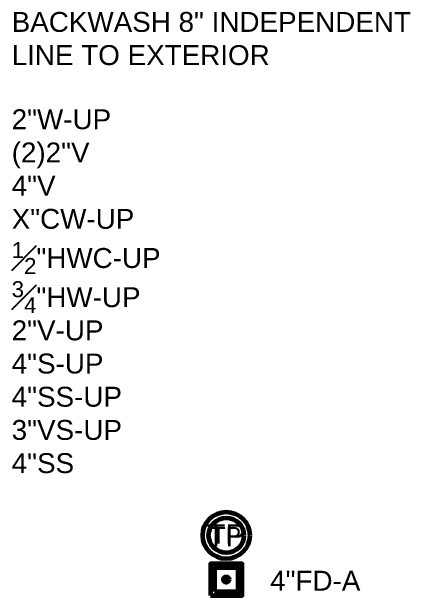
# Model space of a CAD drawing. Extents: x -3956 to 1666, y -2601 to 1886.
# Drawn here: x -2493 to -2312.8, y -1767.4 to -1503.5 of the extents above; entities that cross this region are included whole.
import ezdxf
from ezdxf.enums import TextEntityAlignment as Align

# ---------------------------------------------------------------- set-up
doc = ezdxf.new("R2010")
doc.units = 0
doc.header["$LTSCALE"] = 36
doc.header["$MEASUREMENT"] = 0
doc.layers.add('G-ANNO-TEXT', color=70, linetype='Continuous')
for name, color, linetype, lineweight in [('P-SAN-N', 6, 'Continuous', 60), ('P-SAN-N @ 128', 6, 'Continuous', 60), ('P-SAN-N @ 96', 6, 'Continuous', 60)]:
    doc.layers.add(name, color=color, linetype=linetype, lineweight=lineweight)
doc.styles.add('Arial', font='arial.ttf')

# ---------------------------------------------------------------- blocks, each defined once
blk = doc.blocks.new('*U17')
at = {"linetype": 'Continuous'}
blk.add_lwpolyline([(-0.0556, -0.0556), (0.0556, -0.0556), (0.0556, 0.0556), (-0.0556, 0.0556)], close=True, dxfattribs=at)
at = {"color": 7, "linetype": 'Continuous'}
blk.add_circle((0, 0), 0.01, dxfattribs=at)
blk = doc.blocks.new('*U1415')
at = {"layer": 'P-SAN-N @ 128', "xscale": 128, "yscale": 128, "zscale": 128}
blk.add_blockref('*U17', (-2396, -1760.26), dxfattribs=at)
at = {"layer": 'P-SAN-N @ 96', "xscale": 96, "yscale": 96, "zscale": 96}
blk.add_blockref('*U17', (-2396, -1760.26), dxfattribs=at)
blk = doc.blocks.new('*U26')
at = {"linetype": 'Continuous'}
blk.add_circle((0, 0), 0.0829, dxfattribs=at)
at = {"layer": 'G-ANNO-TEXT', "linetype": 'Continuous', "style": 'Arial'}
blk.add_text('TP', height=0.07812, dxfattribs=at).set_placement((0, 0), align=Align.MIDDLE)
blk = doc.blocks.new('*U1417')
at = {"layer": 'P-SAN-N @ 128', "xscale": 128, "yscale": 128, "zscale": 128}
blk.add_blockref('*U26', (-2396, -1740.26), dxfattribs=at)
at = {"layer": 'P-SAN-N @ 96', "xscale": 96, "yscale": 96, "zscale": 96}
blk.add_blockref('*U26', (-2396, -1740.26), dxfattribs=at)

msp = doc.modelspace()

# ---------------------------------------------------------------- block references
at = {"layer": 'P-SAN-N'}
for name in ['*U1417', '*U1415']:
    msp.add_blockref(name, (0, 0), dxfattribs=at)

# ---------------------------------------------------------------- texts
at = {"layer": 'G-ANNO-TEXT', "style": 'Arial'}
msp.add_text('4"FD-A', height=9, dxfattribs=at).set_placement((-2376.16, -1765.26))
at = {"layer": 'G-ANNO-TEXT', "insert": (-2493, -1503.68), "char_height": 9, "width": 181.056, "attachment_point": 1, "style": 'Arial'}
msp.add_mtext('BACKWASH 8" INDEPENDENT LINE TO EXTERIOR', dxfattribs=at)
at = {"layer": 'G-ANNO-TEXT', "insert": (-2493, -1547.68), "char_height": 9, "attachment_point": 1, "style": 'Arial'}
msp.add_mtext('\\A1;2"W-UP\\P(2)2"V\\P4"V\\PX"CW-UP\\P{\\H0.8x;\\S1#2;\\H1.25x;"HWC-UP\\P\\H0.8x;\\S3#4;\\H1.25x;"HW-UP\\P2"V-UP\\P4"S-UP\\P4"SS-UP\\P3"VS-UP\\P4"SS}', dxfattribs=at)

doc.saveas('drawing.dxf')
